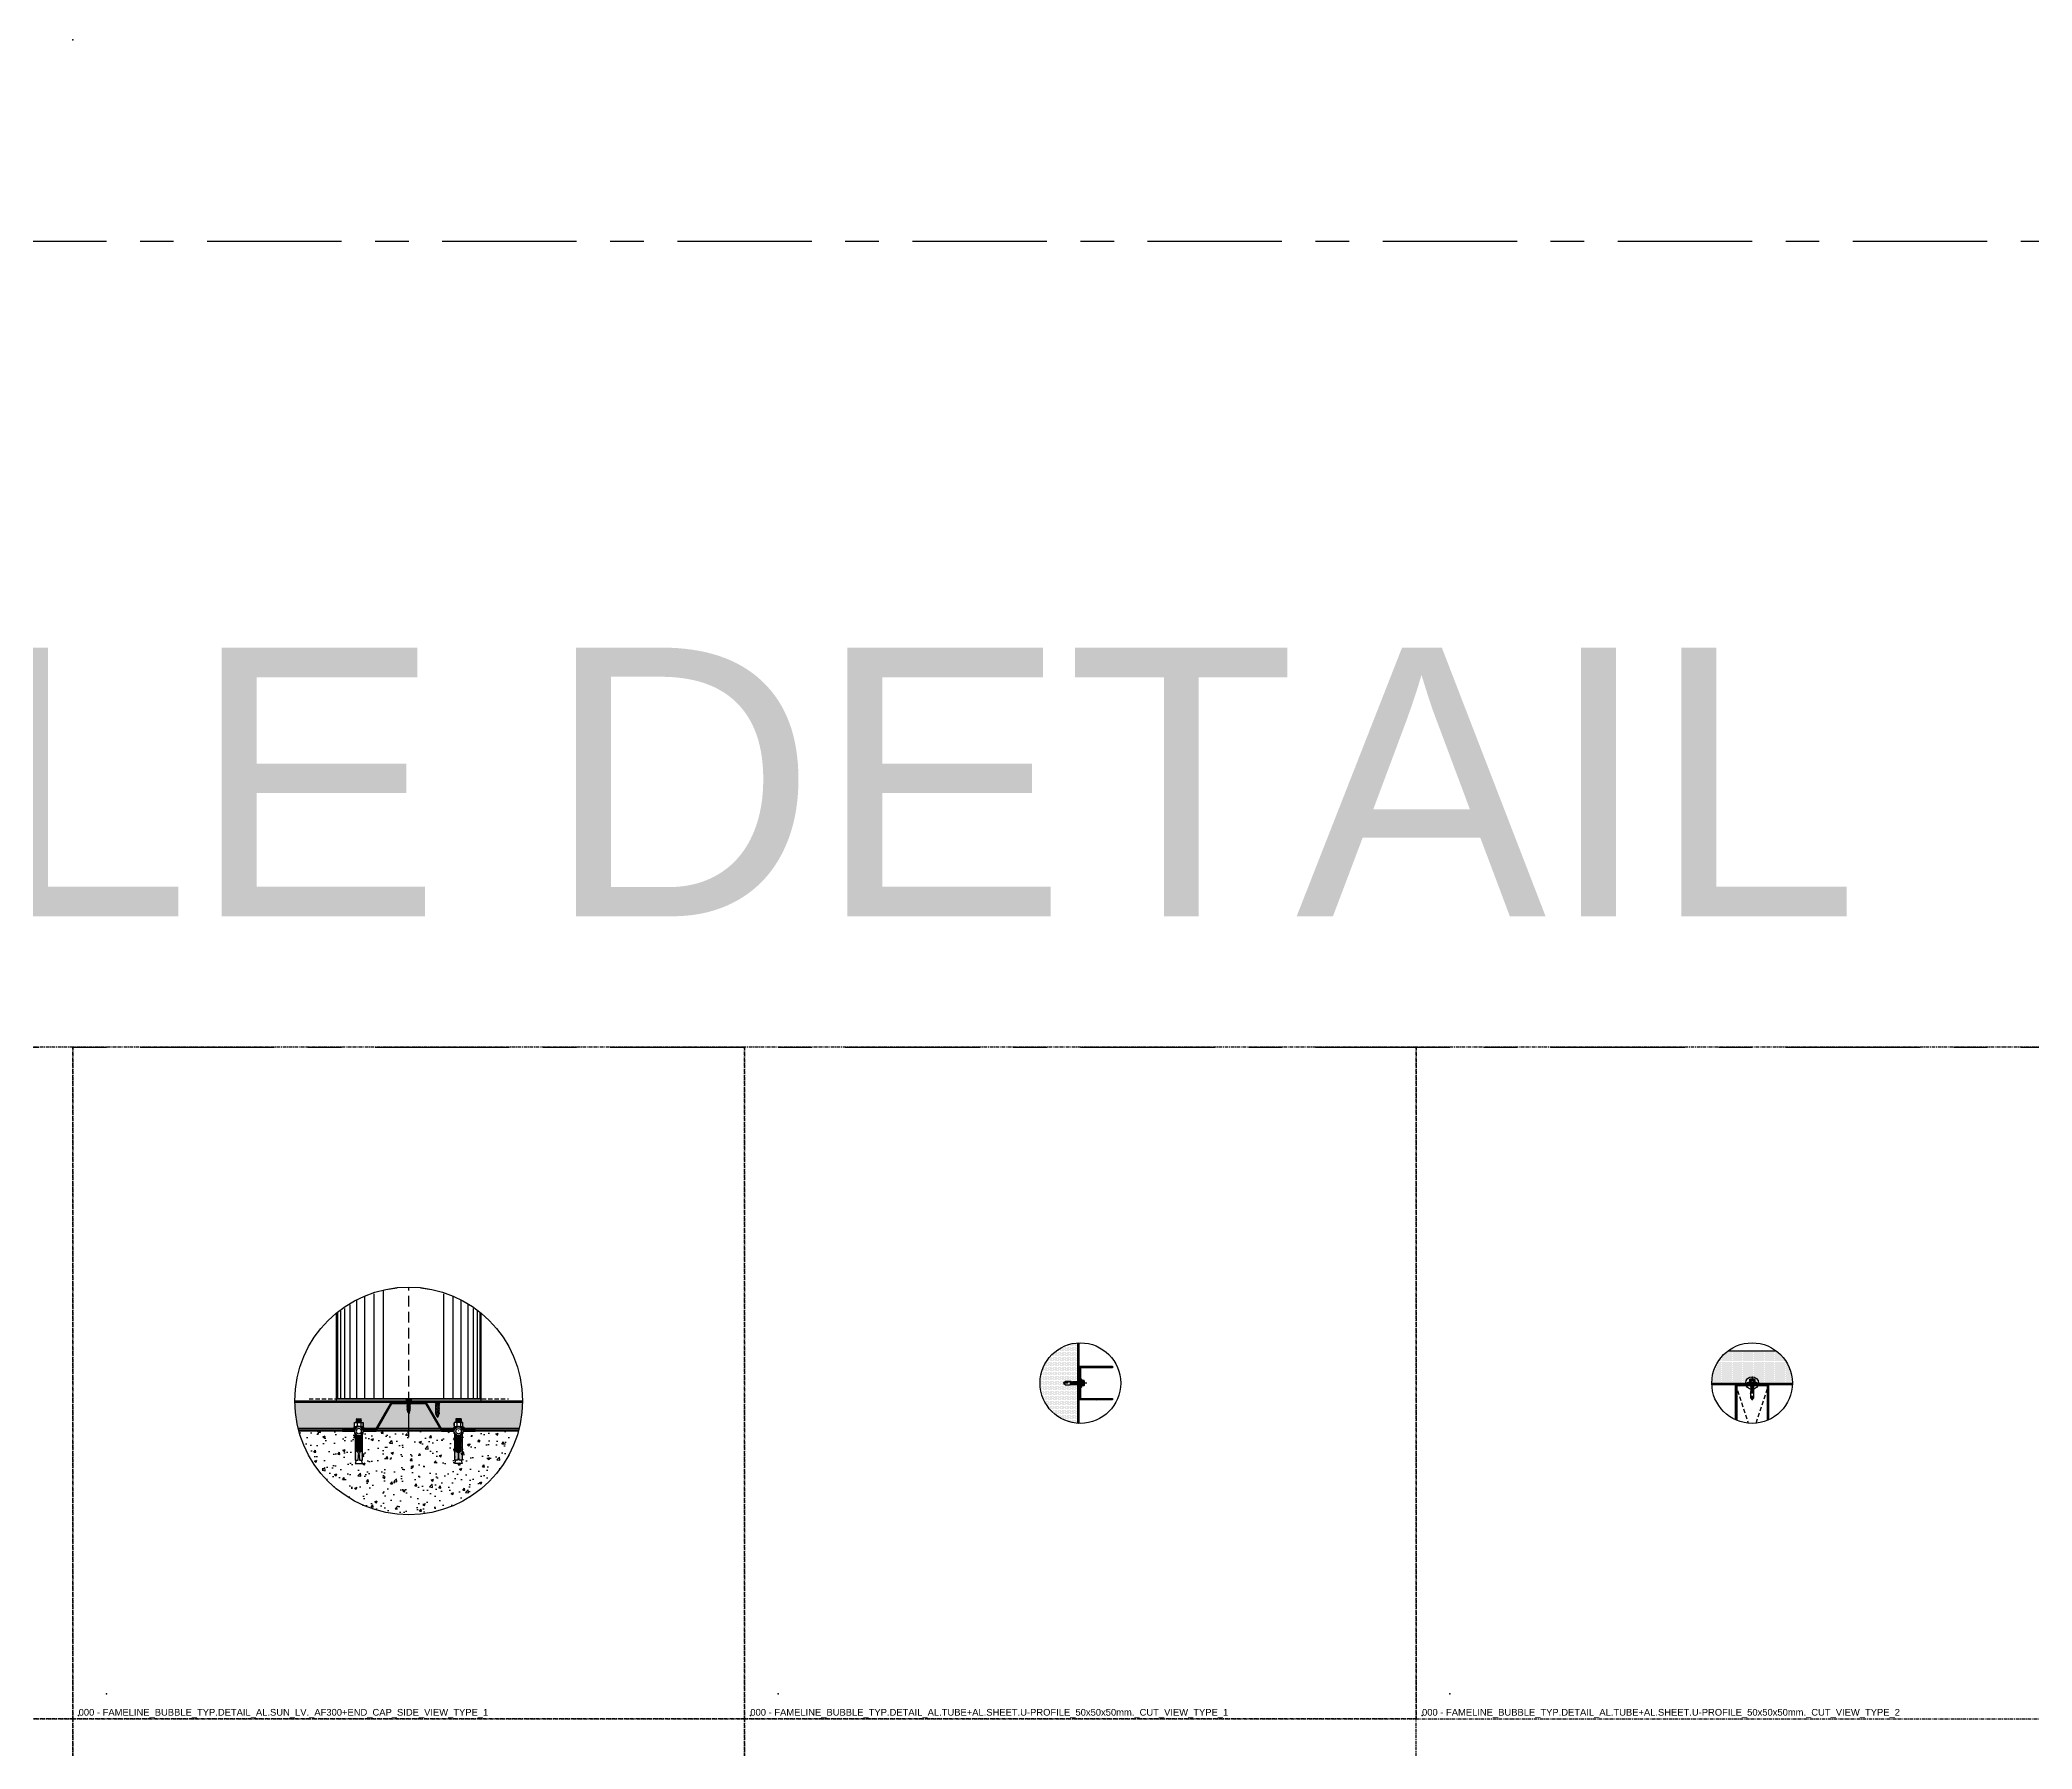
# Model space of a CAD drawing. Header units: millimetres. Extents: x -244126 to 368105, y -173968 to 259060.
# Drawn here: x 40275 to 43241, y 47950 to 50495 of the extents above; entities that cross this region are included whole.
import ezdxf
from ezdxf.xclip import XClip

# ---------------------------------------------------------------- set-up
doc = ezdxf.new("R2010")
doc.units = ezdxf.units.MM
doc.header["$MEASUREMENT"] = 0
doc.header["$XCLIPFRAME"] = 0
for name, pattern in [('005_GG_TA_LINE', [13.75, 5, -1.25, 1.25, -1.25, 5]), ('HIDDEN', [9.525, 6.35, -3.175]), ('TA_HL_015.00000', [97.5, 53.25, -44.25])]:
    doc.linetypes.add(name, pattern=pattern)
for name, color, linetype in [('000 - H A T C H', 8, 'Continuous'), ('000 - H I D D E N', 7, 'Continuous'), ('000 - L I N E 0.1', 1, 'Continuous'), ('000 - SYMBOL CON', 1, 'Continuous'), ('000 - WIPEOUT', 250, 'Continuous'), ('001 - ASCESSORIES', 1, 'Continuous'), ('002 - STRUCTURAL STEEL', 4, 'Continuous'), ('A03_SUN LOUVER', 7, 'Continuous'), ('A04_TUBE SERIES', 7, 'Continuous')]:
    doc.layers.add(name, color=color, linetype=linetype)
doc.styles.add('Cetury Gothic', font='GOTHIC.TTF')
doc.styles.get("Standard").update_dxf_attribs({"font": 'arial.ttf'})

# ---------------------------------------------------------------- blocks, each defined once
blk = doc.blocks.new('*U1760')
at = {"color": 0, "linetype": '005_GG_TA_LINE'}
blk.add_lwpolyline([(0, 0), (1000, 0), (1000, 1000), (0, 1000)], close=True, dxfattribs=at)
for p in [(50, 37.5), (8.6, 4.9)]:
    blk.add_point(p, dxfattribs=at)
blk.add_attdef('NAMEBLK', (8.6, 4.9), '', height=10, dxfattribs=at)
blk = doc.blocks.new('*U1686')
at = {"color": 0}
blk.add_wipeout([(-107.8, 0), (107.8, 0), (107.8, 2753), (-107.8, 2753)], dxfattribs=at).dxf.layer = '000 - WIPEOUT'
at = {"layer": '000 - H I D D E N', "linetype": 'HIDDEN', "ltscale": 2.5}
blk.add_line((0, -29.2), (0, 2782.2), dxfattribs=at)
at = {"layer": '001 - ASCESSORIES', "color": 0}
for points in [[(-107.8, 2756), (107.8, 2756), (107.8, 2753), (-107.8, 2753)], [(-107.8, -3), (107.8, -3), (107.8, 0), (-107.8, 0)]]:
    blk.add_lwpolyline(points, close=True, dxfattribs=at)
at = {"layer": 'A03_SUN LOUVER', "color": 8}
for p, q in [((-105.8, 2753), (-105.8, 0)), ((-101.8, 2753), (-101.8, 0)), ((-95.8, 2753), (-95.8, 0)), ((-87.8, 2753), (-87.8, 0)), ((-77.8, 2753), (-77.8, 0)), ((-65.8, 2753), (-65.8, 0)), ((-51.8, 2753), (-51.8, 0)), ((-37.8, 2753), (-37.8, 0)), ((51.8, 2753), (51.8, 0)), ((65.8, 2753), (65.8, 0)), ((77.8, 2753), (77.8, 0)), ((87.8, 2753), (87.8, 0)), ((95.8, 2753), (95.8, 0)), ((101.8, 2753), (101.8, 0)), ((105.8, 2753), (105.8, 0))]:
    blk.add_line(p, q, dxfattribs=at)
at = {"layer": 'A03_SUN LOUVER', "color": 0}
blk.add_lwpolyline([(-107.8, 0), (107.8, 0), (107.8, 2753), (-107.8, 2753)], close=True, dxfattribs=at)
at = {"layer": 'Defpoints', "color": 250, "linetype": 'HIDDEN'}
for p, q in [((-148.4, 2753), (148.4, 2753)), ((-148.4, 0), (148.4, 0))]:
    blk.add_line(p, q, dxfattribs=at)
blk = doc.blocks.new('*U4341')
at = {"color": 3}
blk.add_blockref('*U1686', (0, 0), dxfattribs=at)
blk = doc.blocks.new('*U1776')
at = {"color": 0}
blk.add_wipeout([(2500, -22.5), (0, -22.5), (0, 22.5), (2500, 22.5)], dxfattribs=at).dxf.layer = '001 - ASCESSORIES'
at = {"layer": '001 - ASCESSORIES', "color": 0}
blk.add_lwpolyline([(2500, -22.5), (0, -22.5), (0, 22.5), (2500, 22.5)], close=True, dxfattribs=at)
blk = doc.blocks.new('000 - DYNAMIC_VIEW_ASSCESSORIES_PHILLIPS_HEAD_SELF_DRILLING_SCREW_No.8x19mm._SIDE_VIEW')
at = {"layer": '000 - H A T C H'}
h = blk.add_hatch(color=250, dxfattribs=at)
h.dxf.hatch_style = 1
edge = h.paths.add_edge_path()
edge.add_line((7.2, 2), (6, 2))
edge.add_arc((5, 1.6), 1.05, 384.1341, 422.4587)
edge.add_arc((4.8, 2.5), 0.657, 308.6596, 358.8819, ccw=False)
edge.add_line((5.2, 2), (4, 2))
edge.add_arc((3, 1.6), 1.05, 384.1341, 422.4587)
edge.add_arc((2.8, 2.5), 0.657, 308.6596, 358.8819, ccw=False)
edge.add_line((3.2, 2), (2, 2))
edge.add_arc((1, 1.6), 1.05, 384.1341, 422.4587)
edge.add_arc((0.8, 2.5), 0.657, 315.6091, 358.8819, ccw=False)
edge.add_line((1.3, 2.1), (0, 2.5))
edge.add_line((0, 2.5), (0, 4.5))
edge.add_line((0, 4.5), (-0.5, 4.5))
edge.add_arc((7.3, 0), 9.04, 150.1372, 176.0119)
edge.add_line((-1.7, 0.6), (-1, 0.6))
edge.add_line((-1, 0.6), (-1, -0.6))
edge.add_line((-1, -0.6), (-1.7, -0.6))
edge.add_arc((7.3, 0), 9.04, 183.5796, 209.8628)
edge.add_line((-0.5, -4.5), (0, -4.5))
edge.add_line((0, -4.5), (0, -2.5))
edge.add_line((0, -2.5), (1.8, -2))
edge.add_line((1.8, -2), (2.1, -2))
edge.add_arc((1.7, -2.9), 0.966, 382.4776, 424.1153, ccw=False)
edge.add_arc((2, -1.9), 0.847, 314.556, 352.9855)
edge.add_line((2.9, -2), (4.1, -2))
edge.add_arc((3.7, -2.9), 0.966, 382.4776, 424.1153, ccw=False)
edge.add_arc((4, -1.9), 0.847, 314.556, 352.9855)
edge.add_line((4.9, -2), (6.1, -2))
edge.add_arc((5.7, -2.9), 0.966, 382.4776, 424.1153, ccw=False)
edge.add_arc((6, -1.9), 0.847, 314.556, 352.9855)
edge.add_line((6.9, -2), (8.1, -2))
edge.add_arc((7.7, -2.9), 0.966, 382.4776, 424.1153, ccw=False)
edge.add_arc((8, -1.9), 0.847, 314.556, 352.9855)
edge.add_line((8.9, -2), (10.1, -2))
edge.add_arc((9.7, -2.9), 0.966, 382.4776, 424.1153, ccw=False)
edge.add_arc((10, -1.9), 0.847, 314.556, 352.9855)
edge.add_line((10.9, -2), (12.1, -2))
edge.add_arc((11.7, -2.9), 0.966, 382.4776, 424.1153, ccw=False)
edge.add_arc((12, -1.9), 0.847, 314.556, 352.9855)
edge.add_line((12.9, -2), (13.6, -2))
edge.add_line((13.6, -2), (14.1, -1.8))
edge.add_arc((13.7, -2.7), 0.966, 382.4776, 424.1153, ccw=False)
edge.add_arc((14, -1.7), 0.847, 314.556, 352.9855)
edge.add_line((14.8, -1.8), (14.8, -1.6))
edge.add_line((14.8, -1.6), (15.9, -1.1))
edge.add_arc((15.5, -2), 0.966, 382.4776, 424.1153, ccw=False)
edge.add_arc((15.8, -1), 0.847, 314.556, 352.9855)
edge.add_line((16.7, -1.1), (16.6, -0.9))
edge.add_line((16.6, -0.9), (19, 0))
edge.add_line((19, 0), (16.2, 1.1))
edge.add_line((16.2, 1.1), (16.1, 1.3))
edge.add_arc((15.2, 0.9), 1.05, 384.1341, 422.4587)
edge.add_arc((15, 1.9), 0.657, 308.6596, 358.8819, ccw=False)
edge.add_line((15.4, 1.3), (14, 1.9))
edge.add_line((14, 1.9), (14, 2))
edge.add_arc((13, 1.6), 1.05, 384.1341, 422.4587)
edge.add_arc((12.8, 2.5), 0.657, 308.6596, 358.8819, ccw=False)
edge.add_line((13.2, 2), (12, 2))
edge.add_arc((11, 1.6), 1.05, 384.1341, 422.4587)
edge.add_arc((10.8, 2.5), 0.657, 308.6596, 358.8819, ccw=False)
edge.add_line((11.2, 2), (10, 2))
edge.add_arc((9, 1.6), 1.05, 384.1341, 422.4587)
edge.add_arc((8.8, 2.5), 0.657, 308.6596, 358.8819, ccw=False)
edge.add_line((9.2, 2), (8, 2))
edge.add_arc((7, 1.6), 1.05, 384.1341, 422.4587)
edge.add_arc((6.8, 2.5), 0.657, 308.6596, 358.8819, ccw=False)
at = {"layer": '001 - ASCESSORIES', "color": 0, "linetype": 'ByBlock'}
for p, q in [((-1, 0.6), (-1.7, 0.6)), ((-1, -0.6), (-1, 0.6)), ((0, 4.5), (-0.5, 4.5)), ((-0.5, 4.5), (-0.5, -4.5)), ((0, 4.5), (0, -4.5)), ((1.3, 2.1), (0, 2.5)), ((2.6, -2.5), (1.5, 2.5)), ((3.2, 2), (2, 2)), ((4.6, -2.5), (3.5, 2.5)), ((5.2, 2), (4, 2)), ((6.6, -2.5), (5.5, 2.5)), ((7.2, 2), (6, 2)), ((8.6, -2.5), (7.5, 2.5)), ((9.2, 2), (8, 2)), ((10.6, -2.5), (9.5, 2.5)), ((11.2, 2), (10, 2)), ((12.6, -2.5), (11.5, 2.5)), ((13.2, 2), (12, 2)), ((14.6, -2.3), (13.5, 2.5)), ((14, 1.9), (15.4, 1.3)), ((16.4, -1.6), (15.6, 1.8)), ((16.2, 1.1), (19, 0)), ((-1.7, -0.6), (-1, -0.6)), ((0, 0), (-0.5, 0)), ((0, -4.5), (-0.5, -4.5)), ((0, -2.5), (1.8, -2)), ((2.1, -2), (1.8, -2)), ((4.1, -2), (2.9, -2)), ((6.1, -2), (4.9, -2)), ((8.1, -2), (6.9, -2)), ((10.1, -2), (8.9, -2)), ((12.1, -2), (10.9, -2)), ((13.6, -2), (12.9, -2)), ((13.6, -2), (14.1, -1.8)), ((14.8, -1.6), (15.9, -1.1)), ((16.6, -0.9), (19, 0))]:
    blk.add_line(p, q, dxfattribs=at)
for points in [[(2.1, -2), (1.2, 2, 0.222712), (1.5, 2.5, -0.168799), (2, 2), (2.9, -2, -0.16927), (2.6, -2.5, 0.183704)], [(4.1, -2), (3.2, 2, 0.222712), (3.5, 2.5, -0.168799), (4, 2), (4.9, -2, -0.16927), (4.6, -2.5, 0.183704)], [(6.1, -2), (5.2, 2, 0.222712), (5.5, 2.5, -0.168799), (6, 2), (6.9, -2, -0.16927), (6.6, -2.5, 0.183704)], [(8.1, -2), (7.2, 2, 0.222712), (7.5, 2.5, -0.168799), (8, 2), (8.9, -2, -0.16927), (8.6, -2.5, 0.183704)], [(10.1, -2), (9.2, 2, 0.222712), (9.5, 2.5, -0.168799), (10, 2), (10.9, -2, -0.16927), (10.6, -2.5, 0.183704)], [(12.1, -2), (11.2, 2, 0.222712), (11.5, 2.5, -0.168799), (12, 2), (12.9, -2, -0.16927), (12.6, -2.5, 0.183704)], [(14.1, -1.8), (13.2, 2, 0.222712), (13.5, 2.5, -0.168799), (14, 2), (14.8, -1.8, -0.16927), (14.6, -2.3, 0.183704)], [(15.9, -1.1), (15.4, 1.3, 0.222712), (15.6, 1.8, -0.168799), (16.1, 1.3), (16.7, -1.1, -0.16927), (16.4, -1.6, 0.183704)]]:
    blk.add_lwpolyline(points, format="xyb", close=True, dxfattribs=at)
for start, end in [(150.1372, 176.0119), (183.5796, 209.8628)]:
    blk.add_arc((7.3, 0), 9.04, start, end, dxfattribs=at)
at = {"layer": 'Defpoints', "color": 250, "linetype": 'ByBlock', "ltscale": 0.001}
blk.add_line((54.2, 0), (-3.8, 0), dxfattribs=at)
at = {"layer": '001 - ASCESSORIES', "color": 0, "insert": (8.5, 0), "char_height": 1, "width": 59.684, "attachment_point": 2, "rotation": 90, "style": 'Cetury Gothic'}
blk.add_mtext('\\A1;{\\H2.1x;\\C150;\\S3/4;\\H0.47634x; }', dxfattribs=at)
blk = doc.blocks.new('*U4798')
at = {"layer": '001 - ASCESSORIES', "color": 0, "linetype": 'ByBlock'}
blk.add_blockref('000 - DYNAMIC_VIEW_ASSCESSORIES_PHILLIPS_HEAD_SELF_DRILLING_SCREW_No.8x19mm._SIDE_VIEW', (0, 0), dxfattribs=at)
blk = doc.blocks.new('000 - ASSCESSORIES_FAMELINE_GALV._HAT-PROFILE_197x43mm._CUT_VIEW')
at = {"layer": '000 - H A T C H'}
h = blk.add_hatch(dxfattribs=at)
h.set_pattern_fill('ANSI32', color=8, scale=10)
h.set_pattern_definition([(45, (6110.803, -34959.4155), (-2.65165043, 2.65165043), []), (45, (6112.571, -34959.4155), (-2.65165043, 2.65165043), [])])
h.paths.add_polyline_path([(98.7, 2), (49.8, 2), (26.2, 43), (-26.2, 43), (-49.8, 2), (-98.7, 2), (-98.7, 0), (-48.7, 0), (-25, 41), (25, 41), (48.7, 0), (98.7, 0)])
at = {"color": 3}
blk.add_lwpolyline([(98.7, 2), (49.8, 2), (26.2, 43), (-26.2, 43), (-49.8, 2), (-98.7, 2), (-98.7, 0), (-48.7, 0), (-25, 41), (25, 41), (48.7, 0), (98.7, 0)], close=True, dxfattribs=at)
blk.add_point((0, 0), dxfattribs=at)
blk = doc.blocks.new('A$Cb3cae7b0')
at = {"color": 250}
blk.add_wipeout([(-0.0013, 0.0087), (0, 0.0087), (0, -0.0087), (-0.0013, -0.0087)], dxfattribs=at).dxf.layer = '000 - WIPEOUT'
at = {"layer": '000 - H A T C H'}
h = blk.add_hatch(color=250, dxfattribs=at)
h.dxf.hatch_style = 1
h.paths.add_polyline_path([(-0.0042, 0.004), (-0.0045, 0.004), (-0.0045, 0.0039), (-0.0045, 0.0017), (-0.0045, -0.004), (-0.0035, -0.004)])
h = blk.add_hatch(color=250, dxfattribs=at)
h.dxf.hatch_style = 1
h.paths.add_polyline_path([(-0.0028, 0.0072, 0.414214), (-0.0034, 0.0077), (-0.0039, 0.0076, 0.414214), (-0.0044, 0.007), (-0.0032, -0.0072, 0.414214), (-0.0026, -0.0077), (-0.0021, -0.0076, 0.414214), (-0.0016, -0.007)])
h = blk.add_hatch(color=250, dxfattribs=at)
h.dxf.hatch_style = 1
h.paths.add_polyline_path([(-0.0013, 0.004), (-0.0026, 0.004), (-0.0019, -0.004), (-0.0013, -0.004)])
at = {"layer": '001 - ASCESSORIES', "color": 0}
blk.add_lwpolyline([(-0.0013, 0.0087), (0, 0.0087), (0, -0.0087), (-0.0013, -0.0087)], close=True, dxfattribs=at)
blk.add_wipeout([(-0.0109, -0.0064), (-0.0045, -0.0064), (-0.0045, 0.0064), (-0.0109, 0.0064)]).dxf.layer = '000 - WIPEOUT'
for p, q in [((-0.0109, 0.0039), (-0.0109, 0.0053)), ((-0.0109, 0.0039), (-0.0109, 0.0017)), ((-0.0109, 0.0017), (-0.0109, -0.0017)), ((-0.0057, 0.0064), (-0.0098, 0.0064)), ((-0.0098, 0.0028), (-0.0057, 0.0028)), ((-0.0045, 0.0053), (-0.0045, -0.0053)), ((-0.0045, 0.0039), (-0.0045, 0.0053)), ((-0.0045, 0.004), (-0.0042, 0.004)), ((-0.0045, 0.0039), (-0.0045, 0.0017)), ((-0.0045, 0.0017), (-0.0045, -0.0017)), ((-0.0026, 0.004), (-0.0013, 0.004)), ((-0.0109, -0.0017), (-0.0109, -0.0039)), ((-0.0109, -0.0039), (-0.0109, -0.0053)), ((-0.0098, -0.0028), (-0.0057, -0.0028)), ((-0.0057, -0.0064), (-0.0098, -0.0064)), ((-0.0045, -0.0017), (-0.0045, -0.0039)), ((-0.0045, -0.0039), (-0.0045, -0.0053)), ((-0.0045, -0.004), (-0.0035, -0.004)), ((-0.0019, -0.004), (-0.0013, -0.004))]:
    blk.add_line(p, q, dxfattribs=at)
blk.add_lwpolyline([(-0.0039, 0.0076), (-0.0034, 0.0077, -0.414214), (-0.0028, 0.0072), (-0.0016, -0.007, -0.414214), (-0.0021, -0.0076), (-0.0026, -0.0077, -0.414214), (-0.0032, -0.0072), (-0.0044, 0.007, -0.414214)], format="xyb", close=True, dxfattribs=at)
for centre, start, end in [((-0.0098, 0.0053), 90, 180), ((-0.0098, 0.0039), 180, 270), ((-0.0098, 0.0017), 90, 180), ((-0.0057, 0.0053), 0, 90), ((-0.0057, 0.0039), 270, 0), ((-0.0057, 0.0017), 360, 90), ((-0.0098, -0.0017), 180, 270), ((-0.0098, -0.0039), 90, 180), ((-0.0098, -0.0053), 180, 270), ((-0.0057, -0.0017), 270, 0), ((-0.0057, -0.0039), 360, 90), ((-0.0057, -0.0053), 270, 360)]:
    blk.add_arc(centre, 0.00112, start, end, dxfattribs=at)
at = {"layer": 'Defpoints', "color": 250}
blk.add_lwpolyline([(-0.0109, -0.0064), (-0.0045, -0.0064), (-0.0045, 0.0064), (-0.0109, 0.0064)], close=True, dxfattribs=at)
blk = doc.blocks.new('AASSAW')
at = {"layer": '001 - ASCESSORIES', "color": 8}
for p, q in [((0.0006, -0.003), (0, 0.003)), ((0, 0.003), (0, -0.003)), ((0.0012, -0.003), (0.0006, 0.003)), ((0.0018, -0.003), (0.0012, 0.003)), ((0.0024, -0.003), (0.0018, 0.003)), ((0.003, -0.003), (0.0024, 0.003)), ((0.0036, -0.003), (0.003, 0.003)), ((0.0042, -0.003), (0.0036, 0.003)), ((0.0048, -0.003), (0.0042, 0.003)), ((0.0054, -0.003), (0.0048, 0.003)), ((0.006, -0.003), (0.0054, 0.003)), ((0.0066, -0.003), (0.006, 0.003)), ((0.0072, -0.003), (0.0066, 0.003)), ((0.0078, -0.003), (0.0072, 0.003)), ((0.0084, -0.003), (0.0078, 0.003)), ((0.009, -0.003), (0.0084, 0.003)), ((0.0096, -0.003), (0.009, 0.003)), ((0.0102, -0.003), (0.0096, 0.003)), ((0.0108, -0.003), (0.0102, 0.003)), ((0.0114, -0.003), (0.0108, 0.003)), ((0.012, -0.003), (0.0114, 0.003)), ((0.0126, -0.003), (0.012, 0.003)), ((0.0132, -0.003), (0.0126, 0.003)), ((0.0138, -0.003), (0.0132, 0.003)), ((0.0144, -0.003), (0.0138, 0.003)), ((0.015, -0.003), (0.0144, 0.003)), ((0.0156, -0.003), (0.015, 0.003)), ((0.0162, -0.003), (0.0156, 0.003)), ((0.0168, -0.003), (0.0162, 0.003)), ((0.0174, -0.003), (0.0168, 0.003)), ((0.018, -0.003), (0.0174, 0.003)), ((0.0186, -0.003), (0.018, 0.003)), ((0.0186, -0.0031), (0.018, 0.0029)), ((0.0192, -0.0031), (0.0186, 0.0029)), ((0.0198, -0.0031), (0.0192, 0.0029)), ((0.0204, -0.0031), (0.0198, 0.0029)), ((0.021, -0.0031), (0.0204, 0.0029)), ((0.0216, -0.0031), (0.021, 0.0029)), ((0.0222, -0.0031), (0.0216, 0.0029)), ((0.0228, -0.0031), (0.0222, 0.0029)), ((0.0234, -0.0031), (0.0228, 0.0029)), ((0.024, -0.0031), (0.0234, 0.0029)), ((0.0246, -0.0031), (0.024, 0.0029)), ((0.0252, -0.0031), (0.0246, 0.0029)), ((0.0258, -0.0031), (0.0252, 0.0029)), ((0.0264, -0.0031), (0.0258, 0.0029)), ((0.027, -0.0031), (0.0264, 0.0029)), ((0.0276, -0.0031), (0.027, 0.0029)), ((0.0282, -0.0031), (0.0276, 0.0029)), ((0.0288, -0.0031), (0.0282, 0.0029)), ((0.0294, -0.0031), (0.0288, 0.0029)), ((0.03, -0.0031), (0.0294, 0.0029)), ((0.0306, -0.0031), (0.03, 0.0029)), ((0.0312, -0.0031), (0.0306, 0.0029)), ((0.0318, -0.0031), (0.0312, 0.0029)), ((0.0324, -0.0031), (0.0318, 0.0029)), ((0.033, -0.0031), (0.0324, 0.0029)), ((0.0336, -0.0031), (0.033, 0.0029)), ((0.0342, -0.0031), (0.0336, 0.0029)), ((0.0348, -0.0031), (0.0342, 0.0029)), ((0.0354, -0.0031), (0.0348, 0.0029)), ((0.036, -0.0031), (0.0354, 0.0029)), ((0.0366, -0.0031), (0.036, 0.0029))]:
    blk.add_line(p, q, dxfattribs=at)
for centre, start, end in [((0.0003, 0.003), 180, 0), ((0.0009, 0.003), 180, 0), ((0.0015, 0.003), 180, 0), ((0.0021, 0.003), 180, 0), ((0.0027, 0.003), 180, 0), ((0.0033, 0.003), 180, 0), ((0.0039, 0.003), 180, 0), ((0.0045, 0.003), 180, 0), ((0.0051, 0.003), 180, 0), ((0.0057, 0.003), 180, 0), ((0.0063, 0.003), 180, 0), ((0.0069, 0.003), 180, 0), ((0.0075, 0.003), 180, 0), ((0.0081, 0.003), 180, 0), ((0.0087, 0.003), 180, 0), ((0.0093, 0.003), 180, 0), ((0.0099, 0.003), 180, 0), ((0.0105, 0.003), 180, 0), ((0.0111, 0.003), 180, 0), ((0.0117, 0.003), 180, 0), ((0.0123, 0.003), 180, 0), ((0.0129, 0.003), 180, 0), ((0.0135, 0.003), 180, 0), ((0.0141, 0.003), 180, 0), ((0.0147, 0.003), 180, 0), ((0.0153, 0.003), 180, 0), ((0.0159, 0.003), 180, 0), ((0.0165, 0.003), 180, 0), ((0.0171, 0.003), 180, 0), ((0.0177, 0.003), 180, 0), ((0.0183, 0.0029), 180, 0), ((0.0189, 0.0029), 180, 0), ((0.0195, 0.0029), 180, 0), ((0.0201, 0.0029), 180, 0), ((0.0207, 0.0029), 180, 0), ((0.0213, 0.0029), 180, 0), ((0.0219, 0.0029), 180, 0), ((0.0225, 0.0029), 180, 0), ((0.0231, 0.0029), 180, 0), ((0.0237, 0.0029), 180, 0), ((0.0243, 0.0029), 180, 0), ((0.0249, 0.0029), 180, 0), ((0.0255, 0.0029), 180, 0), ((0.0261, 0.0029), 180, 0), ((0.0267, 0.0029), 180, 0), ((0.0273, 0.0029), 180, 0), ((0.0279, 0.0029), 180, 0), ((0.0285, 0.0029), 180, 0), ((0.0291, 0.0029), 180, 0), ((0.0297, 0.0029), 180, 0), ((0.0303, 0.0029), 180, 0), ((0.0309, 0.0029), 180, 0), ((0.0315, 0.0029), 180, 0), ((0.0321, 0.0029), 180, 0), ((0.0327, 0.0029), 180, 0), ((0.0333, 0.0029), 180, 0), ((0.0339, 0.0029), 180, 0), ((0.0345, 0.0029), 180, 0), ((0.0351, 0.0029), 180, 0), ((0.0357, 0.0029), 180, 0), ((0.0003, -0.003), 0, 180), ((0.0009, -0.003), 0, 180), ((0.0015, -0.003), 0, 180), ((0.0021, -0.003), 0, 180), ((0.0027, -0.003), 0, 180), ((0.0033, -0.003), 0, 180), ((0.0039, -0.003), 0, 180), ((0.0045, -0.003), 0, 180), ((0.0051, -0.003), 0, 180), ((0.0057, -0.003), 0, 180), ((0.0063, -0.003), 0, 180), ((0.0069, -0.003), 0, 180), ((0.0075, -0.003), 0, 180), ((0.0081, -0.003), 0, 180), ((0.0087, -0.003), 0, 180), ((0.0093, -0.003), 0, 180), ((0.0099, -0.003), 0, 180), ((0.0105, -0.003), 0, 180), ((0.0111, -0.003), 0, 180), ((0.0117, -0.003), 0, 180), ((0.0123, -0.003), 0, 180), ((0.0129, -0.003), 0, 180), ((0.0135, -0.003), 0, 180), ((0.0141, -0.003), 0, 180), ((0.0147, -0.003), 0, 180), ((0.0153, -0.003), 0, 180), ((0.0159, -0.003), 0, 180), ((0.0165, -0.003), 0, 180), ((0.0171, -0.003), 0, 180), ((0.0177, -0.003), 0, 180), ((0.0183, -0.003), 0, 180), ((0.0183, -0.0031), 0, 180), ((0.0189, -0.0031), 0, 180), ((0.0195, -0.0031), 0, 180), ((0.0201, -0.0031), 0, 180), ((0.0207, -0.0031), 0, 180), ((0.0213, -0.0031), 0, 180), ((0.0219, -0.0031), 0, 180), ((0.0225, -0.0031), 0, 180), ((0.0231, -0.0031), 0, 180), ((0.0237, -0.0031), 0, 180), ((0.0243, -0.0031), 0, 180), ((0.0249, -0.0031), 0, 180), ((0.0255, -0.0031), 0, 180), ((0.0261, -0.0031), 0, 180), ((0.0267, -0.0031), 0, 180), ((0.0273, -0.0031), 0, 180), ((0.0279, -0.0031), 0, 180), ((0.0285, -0.0031), 0, 180), ((0.0291, -0.0031), 0, 180), ((0.0297, -0.0031), 0, 180), ((0.0303, -0.0031), 0, 180), ((0.0309, -0.0031), 0, 180), ((0.0315, -0.0031), 0, 180), ((0.0321, -0.0031), 0, 180), ((0.0327, -0.0031), 0, 180), ((0.0333, -0.0031), 0, 180), ((0.0339, -0.0031), 0, 180), ((0.0345, -0.0031), 0, 180), ((0.0351, -0.0031), 0, 180), ((0.0357, -0.0031), 0, 180), ((0.0363, -0.0031), 0, 180)]:
    blk.add_arc(centre, 0.0003, start, end, dxfattribs=at)
blk = doc.blocks.new('A$C3e261610')
at = {"layer": '001 - ASCESSORIES'}
h = blk.add_hatch(color=0, dxfattribs=at)
h.dxf.hatch_style = 1
h.paths.add_polyline_path([(0.0433, 0.0056), (0, 0.0056), (0, -0.0056), (0.0433, -0.0056), (0.0433, -0.0009), (0.0324, 0, -1), (0.0276, 0, -1), (0.0324, 0), (0.0433, 0.0009)])
h.paths.add_polyline_path([(0.022, -0.0009, -0.414214), (0.0224, -0.0028), (0.022, -0.0033, -0.414214), (0.0201, -0.0037), (0.0136, 0.0009, -0.414214), (0.0132, 0.0028), (0.0136, 0.0033, -0.414214), (0.0155, 0.0037)], flags=16)
at = {"layer": '000 - L I N E 0.1', "color": 0}
blk.add_lwpolyline([(0.0433, -0.0009), (0.0433, -0.0056), (0, -0.0056), (0, 0.0056), (0.0433, 0.0056), (0.0433, 0.0009), (0.0324, 0)], close=True, dxfattribs=at)
blk.add_lwpolyline([(0.022, -0.0009), (0.0155, 0.0037, 0.414214), (0.0136, 0.0033), (0.0132, 0.0028, 0.414214), (0.0136, 0.0009), (0.0201, -0.0037, 0.414214), (0.022, -0.0033), (0.0224, -0.0028, 0.414214)], format="xyb", close=True, dxfattribs=at)
blk.add_lwpolyline([(0.0433, 0.004), (0.0481, 0.0056), (0.0481, -0.0056), (0.0433, -0.004)], dxfattribs=at)
blk.add_circle((0.03, 0), 0.0024, dxfattribs=at)
at = {"layer": '001 - ASCESSORIES', "color": 0, "xscale": 1.333330000035251, "yscale": 1.333330000035251, "zscale": 1.333330000035251}
blk.add_blockref('AASSAW', (-0.0182, 0.0001), dxfattribs=at)
blk = doc.blocks.new('000 - DYNAMIC_VIEW_ASSCESSORIES_EXPANSION_BOLT_5-16_(EB-03)_TOP_VIEW')
at = {"color": 250}
blk.add_wipeout([(-3.7, 6.4), (3.7, 6.4), (7.4, 0), (3.7, -6.4), (-3.7, -6.4), (-7.4, 0)], dxfattribs=at).dxf.layer = '000 - WIPEOUT'
at = {"layer": '000 - L I N E 0.1', "color": 9}
blk.add_lwpolyline([(-3.7, 6.4), (3.7, 6.4), (7.4, 0), (3.7, -6.4), (-3.7, -6.4), (-7.4, 0)], close=True, dxfattribs=at)
for radius in [6.4, 4]:
    blk.add_circle((0, 0), radius, dxfattribs=at)
at = {"layer": '000 - H I D D E N', "color": 2, "insert": (0.2, 0.4), "char_height": 1, "width": 59.684, "attachment_point": 2, "style": 'Cetury Gothic'}
blk.add_mtext('{\\C150;EB-03}', dxfattribs=at)
blk = doc.blocks.new('*U3193')
at = {"color": 0, "xscale": 1000, "yscale": 1000, "zscale": 1000}
blk.add_blockref('A$C3e261610', (0, 0), dxfattribs=at)
at = {"layer": '001 - ASCESSORIES', "color": 0, "xscale": 1000, "yscale": 1000, "zscale": 1000}
blk.add_blockref('A$Cb3cae7b0', (-2, 0), dxfattribs=at)
blk.add_blockref('000 - DYNAMIC_VIEW_ASSCESSORIES_EXPANSION_BOLT_5-16_(EB-03)_TOP_VIEW', (0, 0))
blk = doc.blocks.new('000 - DYNAMIC_VIEW_ASSCESSORIES_FLAT_HEAD_SELF_DRILLING_SCREW_No.8x19mm._SIDE_VIEW')
at = {"layer": '001 - ASCESSORIES', "color": 0}
for p, q in [((-0.3, -5.4), (-0.3, 5.4)), ((0, 5.4), (-0.3, 5.4)), ((0, -5.4), (0, 5.4)), ((3.1, 2.9), (0, 5.4)), ((1.7, 0.9), (0, 2.3)), ((1.7, 0.9), (0, 0.9)), ((0, -0.9), (0, 0.9)), ((1.7, 0.9), (1.7, -0.9)), ((4.6, 2.4), (3.1, 2.9)), ((3.1, -2.9), (3.1, 2.9)), ((6.1, -2.9), (4.8, 2.9)), ((6.8, 2.3), (5.4, 2.3)), ((8.4, -2.9), (7.1, 2.9)), ((9.1, 2.3), (7.7, 2.3)), ((10.7, -2.9), (9.4, 2.9)), ((11.4, 2.3), (9.9, 2.3)), ((13, -2.9), (11.7, 2.9)), ((13.7, 2.3), (12.2, 2.3)), ((15.3, -2.9), (14, 2.9)), ((16, 2.3), (14.5, 2.3)), ((17.6, -2.9), (16.3, 2.9)), ((18.3, 2.3), (16.8, 2.3)), ((19.8, -2.7), (18.6, 2.9)), ((19.2, 2.1), (20.8, 1.5)), ((22, -1.9), (21.1, 2.1)), ((21.7, 1.2), (24.9, 0)), ((0, -5.4), (-0.3, -5.4)), ((1.7, -0.9), (0, -2.3)), ((1.7, -0.9), (0, -0.9)), ((0, -5.4), (3.1, -2.9)), ((3.1, -2.9), (5.2, -2.3)), ((5.6, -2.3), (5.2, -2.3)), ((7.9, -2.3), (6.4, -2.3)), ((10.2, -2.3), (8.7, -2.3)), ((12.5, -2.3), (11, -2.3)), ((14.8, -2.3), (13.3, -2.3)), ((17.1, -2.3), (15.6, -2.3)), ((18.8, -2.3), (17.9, -2.3)), ((18.8, -2.3), (19.3, -2.1)), ((20.1, -1.8), (21.4, -1.3)), ((22.2, -1), (24.9, 0))]:
    blk.add_line(p, q, dxfattribs=at)
for points in [[(5.6, -2.3), (4.5, 2.3, 0.222712), (4.8, 2.9, -0.168799), (5.4, 2.3), (6.4, -2.3, -0.16927), (6.1, -2.9, 0.183704)], [(7.9, -2.3), (6.8, 2.3, 0.222712), (7.1, 2.9, -0.168799), (7.7, 2.3), (8.7, -2.3, -0.16927), (8.4, -2.9, 0.183704)], [(10.2, -2.3), (9.1, 2.3, 0.222712), (9.4, 2.9, -0.168799), (9.9, 2.3), (11, -2.3, -0.16927), (10.7, -2.9, 0.183704)], [(12.5, -2.3), (11.4, 2.3, 0.222712), (11.7, 2.9, -0.168799), (12.2, 2.3), (13.3, -2.3, -0.16927), (13, -2.9, 0.183704)], [(14.8, -2.3), (13.7, 2.3, 0.222712), (14, 2.9, -0.168799), (14.5, 2.3), (15.6, -2.3, -0.16927), (15.3, -2.9, 0.183704)], [(17.1, -2.3), (16, 2.3, 0.222712), (16.3, 2.9, -0.168799), (16.8, 2.3), (17.9, -2.3, -0.16927), (17.6, -2.9, 0.183704)], [(19.3, -2.1), (18.3, 2.3, 0.222712), (18.6, 2.9, -0.168799), (19.1, 2.3), (20.1, -2.1, -0.16927), (19.8, -2.7, 0.183704)], [(21.4, -1.3), (20.8, 1.5, 0.222712), (21.1, 2.1, -0.168799), (21.6, 1.5), (22.2, -1.3, -0.16927), (22, -1.9, 0.183704)]]:
    blk.add_lwpolyline(points, format="xyb", close=True, dxfattribs=at)
at = {"layer": 'Defpoints', "color": 250, "insert": (12.9, 0), "char_height": 1.149, "width": 68.574, "attachment_point": 2, "rotation": 90, "style": 'Cetury Gothic'}
blk.add_mtext('\\A1;{\\H2.1x;\\C150;\\S3/4;\\H0.47634x; }', dxfattribs=at)
blk = doc.blocks.new('*U4281')
at = {"layer": '001 - ASCESSORIES', "color": 0}
blk.add_blockref('000 - DYNAMIC_VIEW_ASSCESSORIES_FLAT_HEAD_SELF_DRILLING_SCREW_No.8x19mm._SIDE_VIEW', (0, 0), dxfattribs=at)
blk = doc.blocks.new('000 - FAMELINE_BUBBLE_TYP.DETAIL_AL.SUN_LV._AF300+END_CAP_SIDE_VIEW_TYPE_1')
at = {"layer": '000 - H A T C H'}
h = blk.add_hatch(dxfattribs=at)
h.set_pattern_fill('AR-CONC', color=8, scale=5)
edge = h.paths.add_edge_path()
edge.add_line((163.4, -45), (-163.4, -45))
edge.add_arc((0, 0), 169.5, 195.3995, 344.6005)
at = {"color": 2}
ref = blk.add_blockref('*U4341', (0, 3), dxfattribs=at)
XClip(ref).set_block_clipping_path([(-24.1167527859, 164.7356999852), (-70.3964624749, 151.146751135), (-110.9730694381, 125.0697492539), (-142.5592982976, 88.6172979484), (-162.5962206419, 44.7425580321), (-169.4605641867, -3), (-162.5962206419, -50.7425580321), (-142.5592982976, -94.6172979484), (-110.9730694381, -131.0697492539), (-70.3964624749, -157.146751135), (-24.1167527859, -170.7356999852), (24.1167527859, -170.7356999852), (70.3964624749, -157.146751135), (110.9730694381, -131.0697492539), (142.5592982976, -94.6172979484), (162.5962206419, -50.7425580321), (169.4605641867, -3), (162.5962206419, 44.7425580321), (142.5592982976, 88.6172979484), (110.9730694381, 125.0697492539), (70.3964624749, 151.146751135), (24.1167527859, 164.7356999852)])
at = {"color": 3}
ref = blk.add_blockref('*U1776', (-2289, -22.5), dxfattribs=at)
XClip(ref).set_block_clipping_path([(2264.8385962616, 190.2356999853), (2218.5588865726, 176.6467511351), (2177.9822796095, 150.569749254), (2146.39605075, 114.1172979484), (2126.3591284057, 70.2425580321), (2119.4947848609, 22.5), (2126.3591284057, -25.2425580321), (2146.39605075, -69.1172979483), (2177.9822796095, -105.5697492539), (2218.5588865726, -131.646751135), (2264.8385962616, -145.2356999852), (2313.0721018335, -145.2356999852), (2359.3518115225, -131.646751135), (2399.9284184856, -105.5697492539), (2431.5146473452, -69.1172979483), (2451.5515696894, -25.2425580321), (2458.4159132342, 22.5), (2451.5515696894, 70.2425580321), (2431.5146473452, 114.1172979484), (2399.9284184856, 150.569749254), (2359.3518115225, 176.6467511351), (2313.0721018335, 190.2356999853)])
at = {"layer": '000 - H A T C H', "linetype": 'TA_HL_015.00000'}
h = blk.add_hatch(dxfattribs=at)
h.set_pattern_fill('ANSI32', color=256, scale=5)
h.set_pattern_definition([(45, (12188.4578, -36697.2816), (-1.325825215, 1.325825215), []), (45, (12189.3417, -36697.2816), (-1.325825215, 1.325825215), [])])
edge = h.paths.add_edge_path()
edge.add_arc((0, 0), 169.5, 180, 180.6762)
edge.add_line((-169.4, -2), (169.4, -2))
edge.add_arc((0, 0), 169.5, 359.3238, 360)
edge.add_line((169.5, 0), (-169.5, 0))
at = {"layer": '000 - H A T C H'}
h = blk.add_hatch(dxfattribs=at)
h.set_pattern_fill('DOTS', color=8, scale=30)
h.set_pattern_definition([(0, (10033.362, -32681.6922), (0.9375, 1.875), [0, -1.875])])
h.paths.add_polyline_path([(169.4, -2), (-169.4, -2, 0.062796), (-163.6, -44), (163.6, -44, 0.062796)])
at = {"color": 3}
for p in [(-169.4, -2), (169.4, -2)]:
    blk.add_line(p, (169.4, -2), dxfattribs=at)
at = {"color": 1}
blk.add_line((-163.6, -44), (163.6, -44), dxfattribs=at)
at = {"layer": '000 - SYMBOL CON', "color": 2, "linetype": 'ByBlock'}
blk.add_circle((0, 0), 169.5, dxfattribs=at)
at = {"layer": '001 - ASCESSORIES'}
for p, q in [((-164.6, -40.4), (164.6, -40.4)), ((-164.3, -41.6), (164.3, -41.6))]:
    blk.add_line(p, q, dxfattribs=at)
at = {"color": 1, "rotation": 270}
blk.add_blockref('*U4281', (42.9, 0), dxfattribs=at)
at = {"color": 3}
blk.add_blockref('000 - ASSCESSORIES_FAMELINE_GALV._HAT-PROFILE_197x43mm._CUT_VIEW', (0, -45), dxfattribs=at)
at = {"layer": '001 - ASCESSORIES', "rotation": 270}
blk.add_blockref('*U4798', (0, 0), dxfattribs=at)
at = {"layer": '001 - ASCESSORIES', "xscale": -1.000000000000002, "rotation": 90}
blk.add_blockref('*U3193', (-74.2, -45), dxfattribs=at)
at = {"layer": '001 - ASCESSORIES', "rotation": 270}
blk.add_blockref('*U3193', (74.2, -45), dxfattribs=at)
blk = doc.blocks.new('000 - DYNAMIC_VIEW_ASSCESSORIES_HEX_HEAD_SELF_DRILLING_SCREW_No.12x25_SIDE_VIEW')
at = {"layer": 'Defpoints', "color": 250, "linetype": 'HIDDEN'}
blk.add_line((0, -9.7), (0, 9.7), dxfattribs=at)
blk.add_wipeout([(0, 2.5), (22, 2.5), (25, 0), (22, -2.5), (0, -2.5), (0, -7), (-1, -7), (-2, -4), (-6, -4), (-6, 4), (-2, 4), (-1, 7), (0, 7)]).dxf.layer = '000 - WIPEOUT'
at = {"layer": '001 - ASCESSORIES', "color": 0}
for p, q in [((-6, 3), (-6, -3)), ((-5.5, 4), (-2, 4)), ((-5.5, 2), (-2, 2)), ((-5.5, -2), (-2, -2)), ((-5.5, -4), (-2, -4))]:
    blk.add_line(p, q, dxfattribs=at)
at = {"layer": '001 - ASCESSORIES', "color": 8}
for p, q in [((15, 2.5), (13.7, -2.5)), ((25, 0), (15, -2.5))]:
    blk.add_line(p, q, dxfattribs=at)
at = {"layer": '001 - ASCESSORIES', "color": 0}
blk.add_lwpolyline([(-1, 7), (0, 7), (0, -7), (-1, -7), (-2, -4), (-2, 4)], close=True, dxfattribs=at)
at = {"layer": '001 - ASCESSORIES', "color": 8}
for points in [[(0, -2.3, -0.091189), (0.2, -2.5), (1.5, 2.5, -0.666667), (0, 2.5)], [(0.2, -2.5, -0.666667), (1.7, -2.5), (3, 2.5, -0.666667), (1.5, 2.5)], [(1.7, -2.5, -0.666667), (3.2, -2.5), (4.5, 2.5, -0.666667), (3, 2.5)], [(3.2, -2.5, -0.666667), (4.7, -2.5), (6, 2.5, -0.666667), (4.5, 2.5)], [(4.7, -2.5, -0.666667), (6.2, -2.5), (7.5, 2.5, -0.666667), (6, 2.5)], [(6.2, -2.5, -0.666667), (7.7, -2.5), (9, 2.5, -0.666667), (7.5, 2.5)], [(7.7, -2.5, -0.666667), (9.2, -2.5), (10.5, 2.5, -0.666667), (9, 2.5)], [(9.2, -2.5, -0.666667), (10.7, -2.5), (12, 2.5, -0.666667), (10.5, 2.5)], [(10.7, -2.5, -0.666667), (12.2, -2.5), (13.5, 2.5, -0.666667), (12, 2.5)]]:
    blk.add_lwpolyline(points, format="xyb", dxfattribs=at)
blk.add_lwpolyline([(13.7, -2.5), (22, -2.5), (25, 0), (22, 2.5), (15, 2.5), (15, -2.5)], dxfattribs=at)
at = {"layer": '001 - ASCESSORIES', "color": 0}
for centre, radius, start, end in [((-4.7, 3), 1.25, 126.8699, 233.1301), ((-1.7, 0), 4.25, 151.9275, 208.0725), ((-4.7, -3), 1.25, 126.8699, 233.1301)]:
    blk.add_arc(centre, radius, start, end, dxfattribs=at)
at = {"layer": '001 - ASCESSORIES', "color": 8}
for centre, start, end in [((14.2, 2.8), 202.6199, 337.3801), ((12.9, -2.8), 22.6199, 157.3801)]:
    blk.add_arc(centre, 0.812, start, end, dxfattribs=at)
at = {"layer": 'Defpoints', "color": 250, "linetype": 'HIDDEN'}
blk.add_line((-9.7, 0), (26.9, 0), dxfattribs=at)
blk = doc.blocks.new('*U3224')
at = {"layer": '001 - ASCESSORIES'}
blk.add_blockref('000 - DYNAMIC_VIEW_ASSCESSORIES_HEX_HEAD_SELF_DRILLING_SCREW_No.12x25_SIDE_VIEW', (0, 0), dxfattribs=at)
blk = doc.blocks.new('000 - FAMELINE_BUBBLE_TYP.DETAIL_AL.TUBE+AL.SHEET.U-PROFILE_50x50x50mm._CUT_VIEW_TYPE_1')
at = {"layer": '001 - ASCESSORIES', "rotation": 180}
blk.add_blockref('*U3224', (0, 0), dxfattribs=at)
at = {"layer": '000 - H A T C H'}
h = blk.add_hatch(dxfattribs=at)
h.set_pattern_fill('DOTS', color=8, scale=30)
h.set_pattern_definition([(0, (-15929.4238, -37759.2806), (0.9375, 1.875), [0, -1.875])])
edge = h.paths.add_edge_path()
edge.add_arc((0, 0), 60, 93.8226, 180)
edge.add_arc((0, 0), 60, 180, 266.1774)
edge.add_line((-4, -59.9), (-4, 59.9))
h = blk.add_hatch(dxfattribs=at)
h.set_pattern_fill('ANSI32', color=8, scale=5)
h.set_pattern_definition([(45, (-15929.4238, -37759.2806), (-1.325825215, 1.325825215), []), (45, (-15928.54, -37759.2806), (-1.325825215, 1.325825215), [])])
h.paths.add_polyline_path([(-4, -59.9, 0.008344), (-2, -60), (-2, 60, 0.008344), (-4, 59.9)])
h = blk.add_hatch(dxfattribs=at)
h.set_pattern_fill('ANSI32', color=8, scale=5)
h.set_pattern_definition([(45, (-94.495, 0), (-1.325825, 1.325825), []), (45, (-93.6112, 0), (-1.325825, 1.325825), [])])
edge = h.paths.add_edge_path()
edge.add_line((48, -23), (48, -25))
edge.add_line((48, -25), (0, -25))
edge.add_arc((0, -23), 2, 180, 270, ccw=False)
edge.add_line((-2, -23), (-2, 23))
edge.add_arc((0, 23), 2, 90, 180, ccw=False)
edge.add_line((0, 25), (48, 25))
edge.add_line((48, 25), (48, 23))
edge.add_line((48, 23), (0, 23))
edge.add_line((0, 23), (0, -23))
edge.add_line((0, -23), (48, -23))
at = {"layer": '000 - SYMBOL CON', "color": 2, "linetype": 'ByBlock'}
blk.add_circle((0, 0), 60, dxfattribs=at)
at = {"layer": 'A04_TUBE SERIES', "color": 3}
for p, q in [((-4, -59.9), (-4, 59.9)), ((-2, -60), (-2, 60))]:
    blk.add_line(p, q, dxfattribs=at)
blk.add_lwpolyline([(48, -23), (48, -25), (-2, -25), (-2, 25), (48, 25), (48, 23), (0, 23), (0, -23)], close=True, dxfattribs=at)
blk = doc.blocks.new('*U1765')
at = {"layer": '001 - ASCESSORIES'}
blk.add_blockref('000 - DYNAMIC_VIEW_ASSCESSORIES_HEX_HEAD_SELF_DRILLING_SCREW_No.12x25_SIDE_VIEW', (0, 0), dxfattribs=at)
blk = doc.blocks.new('*U1559')
at = {"color": 250}
blk.add_wipeout([(25, 0), (25, 150), (-25, 150), (-25, 0)], dxfattribs=at).dxf.layer = '000 - WIPEOUT'
at = {"layer": '000 - H I D D E N', "color": 8, "linetype": 'HIDDEN'}
for p, q in [((25, 0), (-25, 150)), ((25, 150), (-25, 0))]:
    blk.add_line(p, q, dxfattribs=at)
at = {"layer": '002 - STRUCTURAL STEEL', "color": 0}
blk.add_lwpolyline([(25, 0), (25, 150), (-25, 150), (-25, 0)], close=True, dxfattribs=at)
blk.add_lwpolyline([(23, 3), (23, 147, 0.414214), (22, 148), (-22, 148, 0.414214), (-23, 147), (-23, 3, 0.414214), (-22, 2), (22, 2, 0.414214)], format="xyb", close=True, dxfattribs=at)
at = {"layer": 'Defpoints', "color": 250}
blk.add_lwpolyline([(25, 0), (25, 150), (-25, 150), (-25, 0)], close=True, dxfattribs=at)
at = {"color": 250}
blk.add_wipeout([(25, 0), (25, 150), (-25, 150), (-25, 0)], dxfattribs=at).dxf.layer = '000 - WIPEOUT'
at = {"layer": '000 - H A T C H'}
h = blk.add_hatch(dxfattribs=at)
h.set_pattern_fill('ANSI32', color=256, scale=0.25)
h.set_pattern_definition([(45, (7e-15, 137.5), (-1.6838, 1.6838), []), (45, (1.1225, 137.5), (-1.6838, 1.6838), [])])
h.paths.add_polyline_path([(25, 0), (25, 150), (-25, 150), (-25, 0)])
edge = h.paths.add_edge_path(flags=16)
edge.add_line((23, 3), (23, 147))
edge.add_arc((22, 147), 1, 0, 90)
edge.add_line((22, 148), (-22, 148))
edge.add_arc((-22, 147), 1, 90, 180)
edge.add_line((-23, 147), (-23, 3))
edge.add_arc((-22, 3), 1, 180, 270)
edge.add_line((-22, 2), (22, 2))
edge.add_arc((22, 3), 1, 270, 360)
at = {"layer": '000 - H I D D E N', "color": 8, "linetype": 'HIDDEN'}
for p, q in [((25, 0), (-25, 150)), ((25, 150), (-25, 0))]:
    blk.add_line(p, q, dxfattribs=at)
at = {"layer": '002 - STRUCTURAL STEEL', "color": 0}
blk.add_lwpolyline([(25, 0), (25, 150), (-25, 150), (-25, 0)], close=True, dxfattribs=at)
blk.add_lwpolyline([(23, 3), (23, 147, 0.414214), (22, 148), (-22, 148, 0.414214), (-23, 147), (-23, 3, 0.414214), (-22, 2), (22, 2, 0.414214)], format="xyb", close=True, dxfattribs=at)
at = {"layer": 'Defpoints', "color": 250}
blk.add_lwpolyline([(25, 0), (25, 150), (-25, 150), (-25, 0)], close=True, dxfattribs=at)
blk = doc.blocks.new('000 - FAMELINE_BUBBLE_TYP.DETAIL_AL.TUBE+AL.SHEET.U-PROFILE_50x50x50mm._CUT_VIEW_TYPE_2')
at = {"layer": '000 - H A T C H'}
h = blk.add_hatch(dxfattribs=at)
h.set_pattern_fill('DOTS', color=8, scale=25)
edge = h.paths.add_edge_path()
edge.add_line((36, 48), (-36, 48))
edge.add_arc((0, 0), 60, 126.8699, 180)
edge.add_line((-60, 0), (60, 0))
edge.add_arc((0, 0), 60, 0, 53.1301)
at = {"color": 1}
blk.add_line((-36, 48), (36, 48), dxfattribs=at)
at = {"layer": 'A04_TUBE SERIES', "color": 3}
ref = blk.add_blockref('*U1559', (0, -2), dxfattribs=dict(at, rotation=180))
XClip(ref).set_block_clipping_path([(8.5388902964, -61.3892865129), (24.9249007801, -56.5779197213), (39.2916440367, -47.3449744613), (50.4752119699, -34.4384490473), (57.5695784169, -18.9039534105), (60, -2), (57.5695784169, 14.9039534105), (50.4752119699, 30.4384490473), (39.2916440367, 43.3449744613), (24.9249007801, 52.5779197213), (8.5388902964, 57.3892865129), (-8.5388902964, 57.3892865129), (-24.9249007801, 52.5779197213), (-39.2916440367, 43.3449744613), (-50.4752119699, 30.4384490473), (-57.5695784169, 14.9039534105), (-60, -2), (-57.5695784169, -18.9039534105), (-50.4752119699, -34.4384490473), (-39.2916440367, -47.3449744613), (-24.9249007801, -56.5779197213), (-8.5388902964, -61.3892865129)])
at = {"layer": '000 - H A T C H'}
h = blk.add_hatch(dxfattribs=at)
h.set_pattern_fill('ANSI32', color=8, scale=5, angle=90)
edge = h.paths.add_edge_path()
edge.add_arc((0, 0), 60, 180, 181.9102)
edge.add_line((-60, -2), (60, -2))
edge.add_arc((0, 0), 60, 358.0898, 360)
edge.add_line((60, 0), (-60, 0))
at = {"color": 3}
for p, q in [((-60, 0), (60, 0)), ((-60, -2), (60, -2))]:
    blk.add_line(p, q, dxfattribs=at)
at = {"layer": '000 - SYMBOL CON', "color": 2, "linetype": 'ByBlock'}
blk.add_circle((0, 0), 60, dxfattribs=at)
at = {"layer": 'A04_TUBE SERIES', "color": 3}
blk.add_line((60, -2), (-60, -2), dxfattribs=at)
at = {"rotation": 270}
blk.add_blockref('*U1765', (0, 0), dxfattribs=at)
blk = doc.blocks.new('*U1764')
at = {"color": 0, "linetype": '005_GG_TA_LINE'}
blk.add_lwpolyline([(0, 0), (200, 0), (200, 30), (0, 30)], close=True, dxfattribs=at)
blk.add_point((50, 37.5), dxfattribs=at)
blk.add_attdef('NAMEBLK', (8.582, 4.878), '', height=10, dxfattribs=at)

msp = doc.modelspace()

# ---------------------------------------------------------------- block references
at = {"color": 3}
for name, p in [('000 - FAMELINE_BUBBLE_TYP.DETAIL_AL.SUN_LV._AF300+END_CAP_SIDE_VIEW_TYPE_1', (40824.51638, 48468.66278)), ('000 - FAMELINE_BUBBLE_TYP.DETAIL_AL.TUBE+AL.SHEET.U-PROFILE_50x50x50mm._CUT_VIEW_TYPE_1', (41824.51638, 48495.17286)), ('000 - FAMELINE_BUBBLE_TYP.DETAIL_AL.TUBE+AL.SHEET.U-PROFILE_50x50x50mm._CUT_VIEW_TYPE_2', (42824.51638, 48495.17286))]:
    msp.add_blockref(name, p, dxfattribs=at)
at = {"layer": '001 - ASCESSORIES', "linetype": '005_GG_TA_LINE', "xscale": 40, "yscale": 40, "zscale": 40}
msp.add_blockref('*U1764', (38324.51638, 48995.17286), dxfattribs=at).add_auto_attribs({'NAMEBLK': 'BUBBLE DETAIL'})
at = {"layer": '001 - ASCESSORIES', "linetype": '005_GG_TA_LINE'}
for p, values in [((39324.51638, 47995.17286), {'NAMEBLK': '000 - FAMELINE_BUBBLE_TYP.DETAIL_AL.SUN_LV._AF300+END_CAP_CUT_VIEW_TYPE_2'}), ((39324.51638, 46995.17286), {'NAMEBLK': '000 - FAMELINE_BUBBLE_TYP.DETAIL_AL.TUBE+VS-26_CUT_VIEW_TYPE_1'}), ((40324.51638, 46995.17286), {'NAMEBLK': '000 - FAMELINE_BUBBLE_TYP.DETAIL_AL.TUBE+VS-26_CUT_VIEW_TYPE_2'}), ((41324.51638, 46995.17286), {'NAMEBLK': '000 - FAMELINE_BUBBLE_TYP.DETAIL_AL.TUBE+VS-50_ISO_VIEW_TYPE_1'})]:
    msp.add_blockref('*U1760', p, dxfattribs=at).add_auto_attribs(values)

# ---------------------------------------------------------------- next in the draw order: linework, layer by layer
at = {"color": 3}
msp.add_circle((42824.51638, 48495.17286), 9.5, dxfattribs=at)

# ---------------------------------------------------------------- next in the draw order: block references
at = {"layer": '001 - ASCESSORIES', "linetype": '005_GG_TA_LINE'}
for p, values in [((40324.51638, 47995.17286), {'NAMEBLK': '000 - FAMELINE_BUBBLE_TYP.DETAIL_AL.SUN_LV._AF300+END_CAP_SIDE_VIEW_TYPE_1'}), ((41324.51638, 47995.17286), {'NAMEBLK': '000 - FAMELINE_BUBBLE_TYP.DETAIL_AL.TUBE+AL.SHEET.U-PROFILE_50x50x50mm._CUT_VIEW_TYPE_1'}), ((42324.51638, 47995.17286), {'NAMEBLK': '000 - FAMELINE_BUBBLE_TYP.DETAIL_AL.TUBE+AL.SHEET.U-PROFILE_50x50x50mm._CUT_VIEW_TYPE_2'})]:
    msp.add_blockref('*U1760', p, dxfattribs=at).add_auto_attribs(values)

doc.saveas('drawing.dxf')
